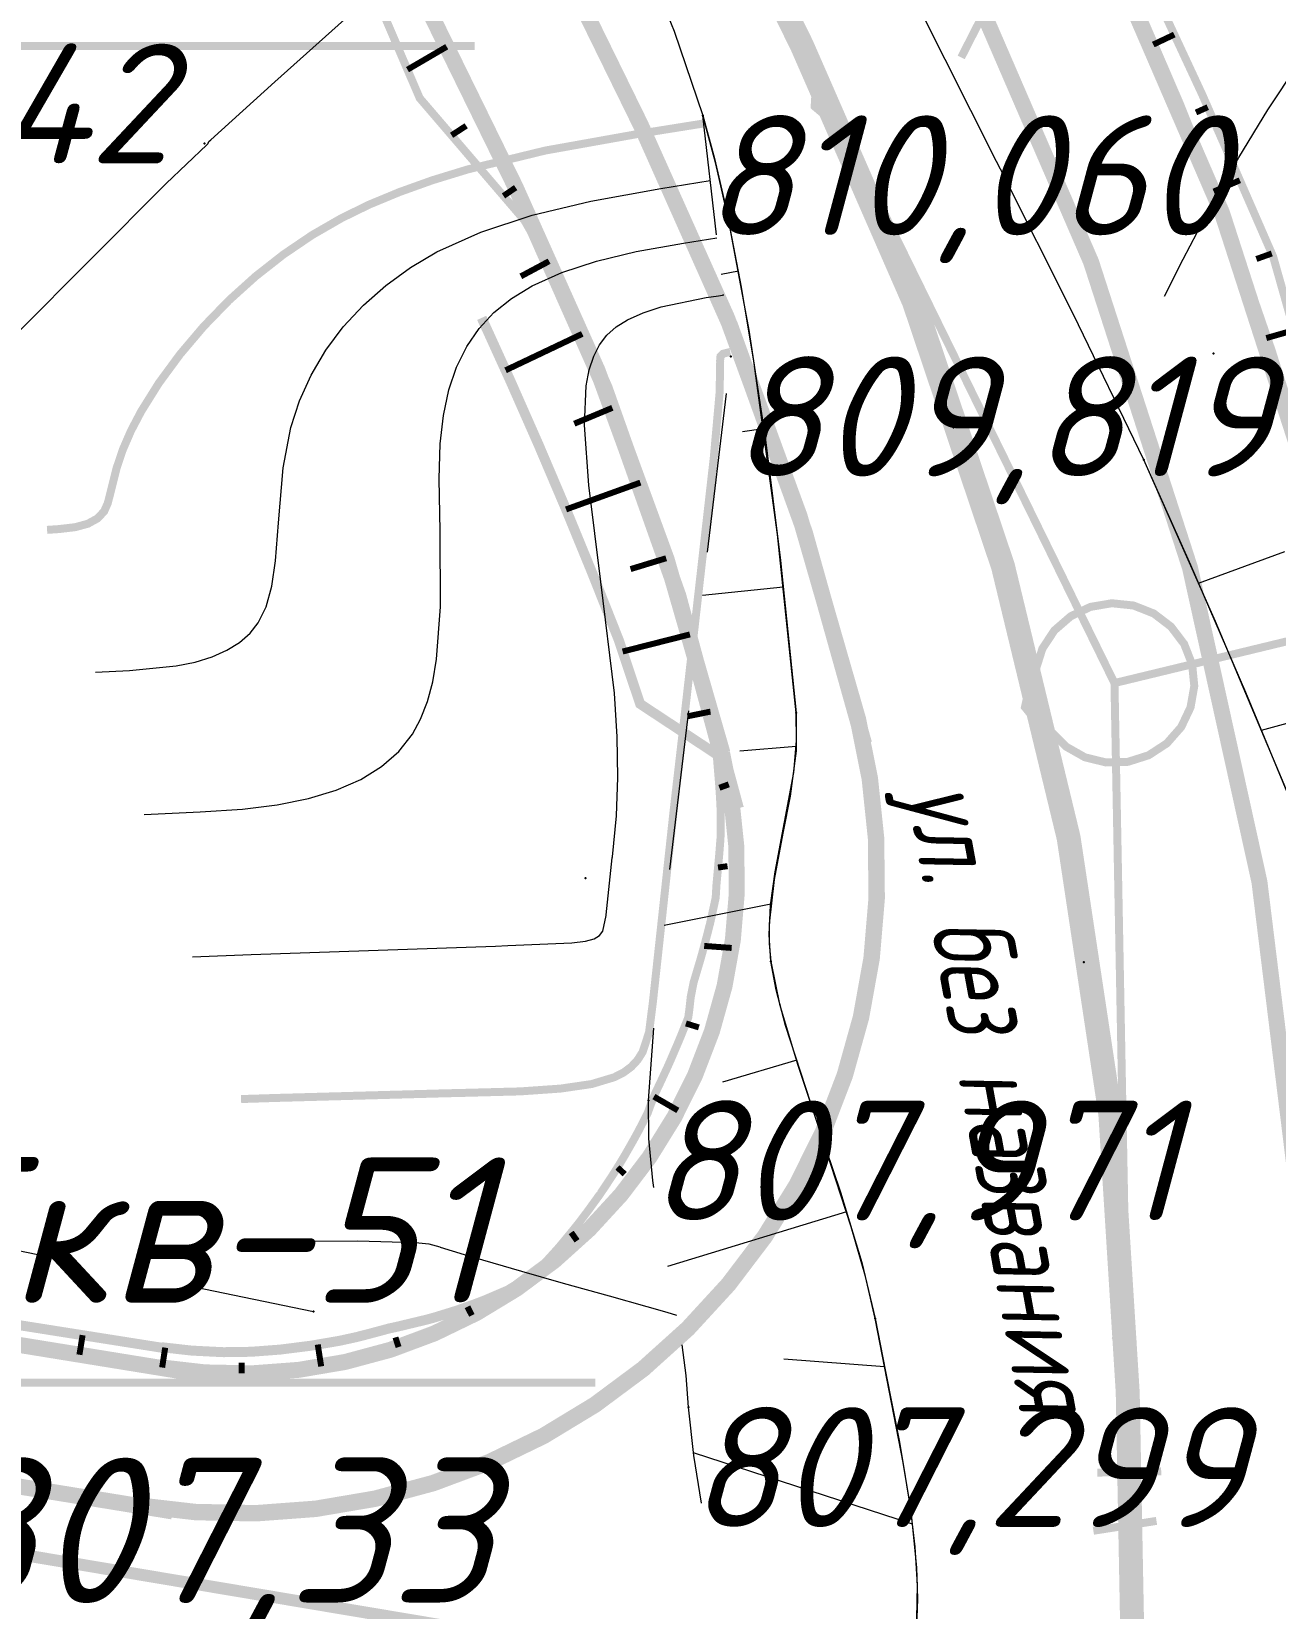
# Model space of a CAD drawing. Header units: metres. Extents: x 629572 to 645168, y 4785785 to 4790166.
# Drawn here: x 636077.35 to 636092.92, y 4788004.08 to 4788023.83 of the extents above; entities that cross this region are included whole.
import ezdxf

# ---------------------------------------------------------------- set-up
doc = ezdxf.new("R2010")
doc.units = ezdxf.units.M
for name, pattern in [('Сплошная', [0]), ('Сплошная_0_50', [0]), ('Штриховая 2', [4, 2, -2]), ('Штриховая 2_0_50', [2, 1, -1]), ('Штрихпунктирная 2', [10, 5, -2.5, 0, -2.5])]:
    doc.linetypes.add(name, pattern=pattern)
doc.layers.get('0').update_dxf_attribs({"linetype": 'CONTINUOUS'})
for name, color, linetype in [('Вершина угла', 7, 'CONTINUOUS'), ('Выработки', 7, 'CONTINUOUS'), ('Геодезические пункты', 7, 'CONTINUOUS'), ('Горизонтали', 7, 'CONTINUOUS'), ('Границы частей обочин', 7, 'CONTINUOUS'), ('Дороги с покрытием (край_ бровка)', 7, 'CONTINUOUS'), ('Дороги с покрытием (осевая линия)', 7, 'CONTINUOUS'), ('Дорожные полосы', 7, 'CONTINUOUS'), ('Здания и строения', 7, 'CONTINUOUS'), ('Нурсултан', 7, 'CONTINUOUS'), ('Общая поверхность по верху_ ПЧ или ДП_откосы', 7, 'CONTINUOUS'), ('ПК41+75_71', 7, 'CONTINUOUS'), ('Риска для шага 20 м', 7, 'CONTINUOUS'), ('Тангенс вершины угла', 7, 'CONTINUOUS'), ('Укрепленная часть обочины', 7, 'CONTINUOUS')]:
    doc.layers.add(name, color=color, linetype=linetype)
doc.styles.add('ISOCPEUR', font='isocpeui.ttf')

# ---------------------------------------------------------------- blocks, each defined once
blk = doc.blocks.new('Риска для шага 20 м')
at = {"color": 7, "linetype": 'Continuous', "lineweight": 0, "const_width": 0.1, "flags": 128}
blk.add_lwpolyline([(0, 0.4), (0, -0.4)], dxfattribs=at)
blk = doc.blocks.new('Вершина угла')
at = {"color": 7, "linetype": 'Continuous', "lineweight": 0, "const_width": 0.1, "flags": 128}
blk.add_lwpolyline([(0, 1), (0.27, 0.963), (0.52, 0.854), (0.731, 0.683), (0.888, 0.46), (0.979, 0.203), (0.998, -0.068), (0.942, -0.335), (0.817, -0.577), (0.631, -0.776), (0.398, -0.917), (0.136, -0.991), (-0.136, -0.991), (-0.398, -0.917), (-0.631, -0.776), (-0.817, -0.577), (-0.942, -0.335), (-0.998, -0.068), (-0.979, 0.203), (-0.888, 0.46), (-0.731, 0.683), (-0.52, 0.854), (-0.27, 0.963), (0, 1)], close=True, dxfattribs=at)

msp = doc.modelspace()

# ---------------------------------------------------------------- hatches: boundary and pattern name
at = {"layer": 'Дороги с покрытием (осевая линия)'}
for points in [[(636087.104, 4788022.865), (636087.108, 4788022.861), (636087.2, 4788022.783), (636087.207, 4788022.777), (636087.213, 4788022.785), (636087.207, 4788022.777), (636087.211, 4788022.774), (636087.215, 4788022.775), (636087.257, 4788022.783), (636087.343, 4788022.8), (636087.342, 4788022.807), (636087.343, 4788022.802), (636087.343, 4788022.8), (636087.348, 4788022.8), (636087.349, 4788022.802), (636087.35, 4788022.805), (636087.341, 4788022.809), (636087.35, 4788022.805), (636087.41, 4788022.92), (636087.402, 4788022.925), (636087.41, 4788022.92), (636087.411, 4788022.929), (636087.358, 4788023.048), (636087.351, 4788023.054), (636087.349, 4788023.044), (636087.351, 4788023.054), (636087.25, 4788023.08), (636087.226, 4788023.087), (636087.223, 4788023.087), (636087.221, 4788023.088), (636087.217, 4788023.085), (636087.18, 4788023.047), (636087.171, 4788023.038), (636087.217, 4788023.085), (636087.113, 4788023.007), (636087.119, 4788022.999), (636087.109, 4788022.999), (636087.11, 4788022.99), (636087.117, 4788022.934), (636087.109, 4788022.999), (636087.104, 4788022.869)], [(636089.733, 4788015.354), (636089.736, 4788015.351), (636089.744, 4788015.357), (636089.736, 4788015.351), (636089.812, 4788015.257), (636089.818, 4788015.249), (636089.825, 4788015.256), (636089.818, 4788015.249), (636089.825, 4788015.246), (636089.868, 4788015.246), (636089.956, 4788015.247), (636089.96, 4788015.247), (636089.962, 4788015.248), (636089.963, 4788015.25), (636089.974, 4788015.269), (636089.996, 4788015.308), (636089.963, 4788015.25), (636090.044, 4788015.353), (636090.046, 4788015.361), (636090.036, 4788015.359), (636090.046, 4788015.361), (636090.016, 4788015.488), (636090.015, 4788015.493), (636090.01, 4788015.495), (636090.006, 4788015.486), (636090.01, 4788015.495), (636089.915, 4788015.54), (636089.893, 4788015.55), (636089.89, 4788015.552), (636089.888, 4788015.552), (636089.884, 4788015.55), (636089.84, 4788015.52), (636089.83, 4788015.513), (636089.884, 4788015.55), (636089.767, 4788015.493), (636089.763, 4788015.491), (636089.762, 4788015.486), (636089.734, 4788015.359)], [(636090.874, 4788007.469), (636090.876, 4788007.464), (636090.885, 4788007.47), (636090.876, 4788007.464), (636090.899, 4788007.425), (636090.9, 4788007.425), (636090.937, 4788007.361), (636090.942, 4788007.353), (636090.95, 4788007.348), (636090.95, 4788007.354), (636090.951, 4788007.358), (636090.95, 4788007.348), (636090.992, 4788007.342), (636091.078, 4788007.33), (636091.083, 4788007.329), (636091.084, 4788007.33), (636091.087, 4788007.332), (636091.08, 4788007.34), (636091.087, 4788007.332), (636091.181, 4788007.422), (636091.185, 4788007.43), (636091.175, 4788007.429), (636091.185, 4788007.43), (636091.183, 4788007.45), (636091.183, 4788007.45), (636091.173, 4788007.56), (636091.169, 4788007.568), (636091.081, 4788007.626), (636091.06, 4788007.64), (636091.055, 4788007.631), (636091.06, 4788007.64), (636091.058, 4788007.641), (636091.056, 4788007.642), (636091.052, 4788007.641), (636091.052, 4788007.639), (636091.052, 4788007.639), (636091.052, 4788007.641), (636090.928, 4788007.601), (636090.922, 4788007.595), (636090.92, 4788007.586), (636090.908, 4788007.53), (636090.922, 4788007.595), (636090.876, 4788007.473)]]:
    msp.add_hatch(color=7, dxfattribs=at).paths.add_polyline_path(points)

# ---------------------------------------------------------------- linework, layer by layer
at = {"layer": 'Вершина угла', "color": 7, "linetype": 'Continuous', "lineweight": 0, "const_width": 0.1, "flags": 128}
msp.add_lwpolyline([(636090.908, 4788015.669), (636097.889, 4788017.358)], dxfattribs=at)
msp.add_lwpolyline([(636090.908, 4788015.669), (636097.889, 4788017.358)], dxfattribs=at)
at = {"layer": 'Выработки', "color": 251, "linetype": 'Continuous', "lineweight": 0, "const_width": 0.1, "flags": 128}
msp.add_lwpolyline([(636074.806, 4788006.911), (636084.409, 4788006.911)], dxfattribs=at)
at = {"layer": 'Геодезические пункты', "color": 7, "linetype": 'Continuous', "lineweight": 0, "const_width": 0.1, "flags": 128}
msp.add_lwpolyline([(636073.868, 4788023.643), (636082.898, 4788023.643)], dxfattribs=at)
at = {"layer": 'Горизонтали', "color": 34, "linetype": 'Сплошная', "lineweight": 0, "const_width": 0.1, "flags": 128}
for points, elevation in [([(636088.989, 4788023.502), (636090.197, 4788025.873), (636093.223, 4788031.792), (636095.148, 4788035.508), (636095.948, 4788036.999), (636096.455, 4788037.857), (636096.644, 4788038.132), (636096.817, 4788038.342), (636096.987, 4788038.507), (636097.194, 4788038.665), (636098.03, 4788039.183), (636098.701, 4788039.587), (636099.22, 4788039.921), (636100.058, 4788040.519), (636101.239, 4788041.429), (636101.728, 4788041.811), (636101.992, 4788042.016), (636103.456, 4788043.184), (636104.149, 4788043.778), (636104.888, 4788044.438), (636106.278, 4788045.74), (636107.704, 4788047.139), (636109.023, 4788048.496), (636110.185, 4788049.758), (636111.075, 4788050.787), (636111.961, 4788051.868), (636112.831, 4788052.988), (636113.754, 4788054.233), (636114.381, 4788055.092)], 810), ([(636077.543, 4788017.587), (636077.691, 4788017.597), (636077.897, 4788017.621), (636078.054, 4788017.664), (636078.174, 4788017.73), (636078.257, 4788017.818), (636078.303, 4788017.921), (636078.348, 4788018.098), (636078.413, 4788018.358), (636078.49, 4788018.588), (636078.593, 4788018.826), (636078.721, 4788019.07), (636078.943, 4788019.425), (636079.208, 4788019.785), (636079.503, 4788020.133), (636079.821, 4788020.461), (636080.154, 4788020.761), (636080.502, 4788021.034), (636080.862, 4788021.278), (636081.232, 4788021.491), (636081.578, 4788021.66), (636081.957, 4788021.817), (636082.367, 4788021.964), (636082.811, 4788022.1), (636083.781, 4788022.336), (636084.943, 4788022.544), (636085.764, 4788022.675)], 810), ([(636079.972, 4788010.461), (636080.41, 4788010.475), (636082.568, 4788010.534), (636082.705, 4788010.537), (636083.468, 4788010.557), (636083.971, 4788010.592), (636084.362, 4788010.649), (636084.645, 4788010.734), (636084.761, 4788010.793), (636084.858, 4788010.865), (636084.937, 4788010.95), (636085, 4788011.05), (636085.081, 4788011.298), (636085.131, 4788011.697), (636085.133, 4788011.717), (636085.387, 4788014.061), (636085.503, 4788015.064), (636085.891, 4788018.491), (636085.964, 4788019.307), (636085.971, 4788019.691), (636085.97, 4788019.703), (636085.975, 4788019.76), (636086.006, 4788019.792), (636086.082, 4788019.811), (636086.093, 4788019.813), (636086.098, 4788019.814), (636086.098, 4788019.814)], 808)]:
    msp.add_lwpolyline(points, dxfattribs=dict(at, elevation=elevation))
at = {"layer": 'Горизонтали', "color": 34, "linetype": 'Сплошная', "lineweight": 0, "true_color": 0xa55200, "flags": 128}
for points, elevation in [([(636091.536, 4788020.515), (636091.77, 4788020.975), (636092.12, 4788021.643), (636092.464, 4788022.251), (636092.828, 4788022.845), (636093.207, 4788023.419), (636093.677, 4788024.077), (636094.395, 4788025.035), (636095.329, 4788026.284), (636096.055, 4788027.296), (636097.632, 4788029.647), (636098.768, 4788031.356), (636099.594, 4788032.55), (636100.631, 4788033.947), (636101.96, 4788035.626), (636102.714, 4788036.571), (636103.232, 4788037.246), (636103.786, 4788037.966), (636104.255, 4788038.546), (636104.775, 4788039.15), (636105.362, 4788039.799), (636107.579, 4788042.114), (636109.471, 4788044.075), (636110.752, 4788045.447), (636111.48, 4788046.265), (636112.193, 4788047.099), (636113.738, 4788049.009), (636114.343, 4788049.77), (636114.917, 4788050.463), (636115.462, 4788051.086), (636116.001, 4788051.664), (636116.575, 4788052.24), (636117.286, 4788052.915), (636117.933, 4788053.505), (636118.422, 4788053.942), (636118.422, 4788053.942), (636118.66, 4788054.153), (636118.689, 4788054.178), (636118.763, 4788054.244), (636118.787, 4788054.265), (636118.794, 4788054.271), (636118.801, 4788054.278)], 809.5), ([(636076.685, 4788019.567), (636077.154, 4788020.037), (636079.036, 4788021.922), (636079.543, 4788022.409), (636079.544, 4788022.409), (636079.56, 4788022.425), (636079.562, 4788022.431), (636079.563, 4788022.432), (636079.565, 4788022.438), (636079.57, 4788022.448), (636079.592, 4788022.472), (636080.393, 4788023.195), (636081.346, 4788024.049), (636082.459, 4788025.047), (636083.404, 4788025.893), (636083.931, 4788026.365), (636084.086, 4788026.504), (636084.125, 4788026.539), (636084.153, 4788026.564), (636084.153, 4788026.564)], 810.5), ([(636078.15, 4788015.805), (636078.575, 4788015.828), (636079.161, 4788015.883), (636079.399, 4788015.932), (636079.609, 4788015.997), (636079.794, 4788016.079), (636079.953, 4788016.177), (636080.084, 4788016.292), (636080.187, 4788016.423), (636080.285, 4788016.625), (636080.356, 4788016.882), (636080.403, 4788017.2), (636080.439, 4788017.675), (636080.499, 4788018.365), (636080.594, 4788018.868), (636080.703, 4788019.203), (636080.85, 4788019.526), (636081.034, 4788019.836), (636081.252, 4788020.128), (636081.503, 4788020.399), (636081.784, 4788020.647), (636082.092, 4788020.871), (636082.425, 4788021.066), (636082.973, 4788021.313), (636083.617, 4788021.526), (636084.35, 4788021.704), (636085.228, 4788021.861), (636085.847, 4788021.96)], 809.5), ([(636078.757, 4788014.024), (636079.458, 4788014.058), (636079.991, 4788014.092), (636080.425, 4788014.146), (636080.817, 4788014.225), (636081.164, 4788014.33), (636081.47, 4788014.463), (636081.731, 4788014.624), (636081.946, 4788014.813), (636082.117, 4788015.028), (636082.22, 4788015.218), (636082.305, 4788015.437), (636082.372, 4788015.686), (636082.421, 4788015.968), (636082.47, 4788016.625), (636082.463, 4788017.57), (636082.453, 4788018.224), (636082.467, 4788018.665), (636082.507, 4788019.019), (636082.575, 4788019.339), (636082.671, 4788019.626), (636082.797, 4788019.882), (636082.952, 4788020.109), (636083.139, 4788020.309), (636083.36, 4788020.485), (636083.619, 4788020.642), (636083.989, 4788020.808), (636084.424, 4788020.952), (636084.919, 4788021.072), (636085.512, 4788021.178), (636085.931, 4788021.244)], 809), ([(636079.365, 4788012.243), (636080.098, 4788012.269), (636083.157, 4788012.377), (636083.311, 4788012.383), (636084.114, 4788012.417), (636084.285, 4788012.437), (636084.393, 4788012.467), (636084.458, 4788012.507), (636084.502, 4788012.564), (636084.542, 4788012.761), (636084.542, 4788012.768), (636084.62, 4788013.481), (636084.621, 4788013.492), (636084.671, 4788014.005), (636084.691, 4788014.485), (636084.682, 4788014.997), (636084.646, 4788015.542), (636084.477, 4788016.938), (636084.325, 4788018.148), (636084.272, 4788018.897), (636084.295, 4788019.392), (636084.332, 4788019.591), (636084.387, 4788019.762), (636084.46, 4788019.905), (636084.553, 4788020.026), (636084.668, 4788020.127), (636084.812, 4788020.217), (636085.005, 4788020.303), (636085.231, 4788020.378), (636085.797, 4788020.495), (636085.95, 4788020.519), (636085.999, 4788020.526), (636086.007, 4788020.528), (636086.015, 4788020.529)], 808.5), ([(636080.579, 4788008.68), (636080.722, 4788008.681), (636081.43, 4788008.685), (636082.158, 4788008.667), (636082.323, 4788008.647), (636082.461, 4788008.61), (636082.467, 4788008.608), (636082.765, 4788008.514), (636083.483, 4788008.305), (636084.006, 4788008.157), (636084.579, 4788007.996), (636085.052, 4788007.862), (636085.052, 4788007.862), (636085.215, 4788007.816), (636085.316, 4788007.788), (636085.412, 4788007.761), (636085.426, 4788007.757)], 807.5)]:
    msp.add_lwpolyline(points, dxfattribs=dict(at, elevation=elevation))
at = {"layer": 'Границы частей обочин', "color": 86, "linetype": 'Сплошная', "lineweight": 0, "true_color": 0x128000, "const_width": 0.1, "flags": 128}
for points in [[(636086.001, 4788014.789, 0.052619), (636083.405, 4788021.885), (636083.405, 4788021.885), (636080.535, 4788027.74)], [(636078.937, 4788007.106, 0.204911), (636083.704, 4788008.288)]]:
    msp.add_lwpolyline(points, format="xyb", dxfattribs=at)
at = {"layer": 'Дороги с покрытием (край_ бровка)', "color": 251, "linetype": 'Сплошная', "lineweight": 0, "true_color": 0x636466, "flags": 128}
for points in [[(636300.371, 4788061.57), (636300.371, 4788061.57), (636300.617, 4788058.387), (636300.885, 4788055.227), (636301.199, 4788052.117), (636301.38, 4788050.659), (636301.642, 4788048.813), (636301.859, 4788047.36), (636302.134, 4788045.514), (636302.341, 4788043.987), (636302.454, 4788042.908), (636302.496, 4788041.971), (636302.482, 4788040.87), (636302.436, 4788039.778), (636302.394, 4788038.824), (636302.374, 4788037.715), (636302.407, 4788036.782), (636302.987, 4788029.957), (636303.691, 4788021.962), (636303.937, 4788019.177), (636304.483, 4788012.881), (636304.496, 4788012.313), (636304.458, 4788011.635), (636304.408, 4788011.088), (636304.345, 4788010.386), (636304.318, 4788009.716), (636304.346, 4788009.144), (636304.455, 4788008.334), (636304.685, 4788006.89), (636304.931, 4788005.413), (636305.263, 4788003.413), (636305.578, 4788001.445), (636305.8, 4787999.929), (636305.967, 4787998.462), (636306.162, 4787996.193), (636306.175, 4787996.026), (636306.378, 4787993.638), (636306.554, 4787991.927), (636306.697, 4787990.814), (636306.852, 4787989.848), (636307.019, 4787989.012), (636307.202, 4787988.299), (636307.438, 4787987.53), (636307.693, 4787986.774), (636307.966, 4787986.035), (636308.255, 4787985.319), (636308.596, 4787984.548), (636308.954, 4787983.814), (636309.327, 4787983.119), (636309.713, 4787982.467), (636310.158, 4787981.793), (636310.618, 4787981.175), (636311.091, 4787980.616), (636311.576, 4787980.117), (636312.082, 4787979.676), (636312.652, 4787979.258), (636313.29, 4787978.86), (636314.003, 4787978.478), (636314.607, 4787978.192), (636315.271, 4787977.908), (636316.009, 4787977.619), (636316.871, 4787977.305), (636317.962, 4787976.927), (636319.762, 4787976.292), (636321.082, 4787975.83), (636322.569, 4787975.375), (636323.803, 4787975.032), (636325.43, 4787974.605), (636325.679, 4787974.541), (636328.295, 4787973.847), (636331.468, 4787972.983), (636332.297, 4787972.761), (636334.85, 4787972.073), (636337.781, 4787971.252), (636338.798, 4787970.954), (636340.336, 4787970.502), (636341.72, 4787970.081), (636342.878, 4787969.71), (636344.123, 4787969.279), (636345.185, 4787968.868), (636346.348, 4787968.372), (636347.527, 4787967.837), (636348.77, 4787967.233), (636349.816, 4787966.679), (636350.316, 4787966.389), (636350.731, 4787966.126), (636351.057, 4787965.892), (636351.292, 4787965.688), (636351.468, 4787965.48), (636351.622, 4787965.228), (636351.754, 4787964.931), (636351.865, 4787964.589), (636351.996, 4787963.958), (636352.074, 4787963.211), (636352.096, 4787962.664), (636352.099, 4787961.999), (636352.08, 4787961.445), (636352.031, 4787960.931), (636351.927, 4787960.357), (636351.778, 4787959.869), (636351.67, 4787959.623), (636351.546, 4787959.409), (636351.407, 4787959.229), (636351.254, 4787959.082), (636351.054, 4787958.938), (636350.802, 4787958.789), (636350.18, 4787958.494), (636349.415, 4787958.22), (636348.636, 4787958.021), (636348.206, 4787957.948), (636347.798, 4787957.906), (636347.419, 4787957.896), (636347.072, 4787957.919), (636344.722, 4787958.276), (636338.958, 4787959.197), (636323.302, 4787961.733), (636313.585, 4787963.314), (636308.86, 4787964.083), (636302.449, 4787965.124), (636297.88, 4787965.865), (636286.902, 4787967.659), (636276.119, 4787969.46), (636271.409, 4787970.28), (636265.511, 4787971.345), (636263.252, 4787971.758), (636254.909, 4787973.269), (636249.262, 4787974.245), (636244.285, 4787975.047), (636239.036, 4787975.819), (636232.314, 4787976.738), (636224.432, 4787977.773), (636219.109, 4787978.47), (636212.152, 4787979.404), (636206.796, 4787980.166), (636201.316, 4787980.991), (636195.646, 4787981.873), (636190.198, 4787982.743), (636184.509, 4787983.673), (636173.385, 4787985.546), (636168.218, 4787986.449), (636162.138, 4787987.549), (636155.604, 4787988.754), (636150.772, 4787989.646), (636144.613, 4787990.769), (636139.494, 4787991.674), (636133.907, 4787992.624), (636126.493, 4787993.851), (636118.928, 4787995.087), (636113.483, 4787995.976), (636108.407, 4787996.817), (636105.959, 4787997.25), (636105.248, 4787997.406), (636104.432, 4787997.614), (636103.516, 4787997.873), (636102.506, 4787998.181), (636100.852, 4787998.723), (636099.107, 4787999.335), (636098.009, 4787999.743), (636097.352, 4788000.005), (636097.276, 4788000.06), (636097.223, 4788000.141), (636097.194, 4788000.25), (636097.186, 4788000.391), (636097.217, 4788000.725), (636097.244, 4788000.965), (636097.234, 4788001.251), (636097.201, 4788001.352), (636097.147, 4788001.429), (636097.063, 4788001.493), (636096.934, 4788001.559), (636096.496, 4788001.715), (636096.366, 4788001.756), (636095.878, 4788001.917), (636095.533, 4788002.053), (636095.289, 4788002.176), (636095.095, 4788002.305), (636094.948, 4788002.442), (636094.847, 4788002.587), (636094.771, 4788002.771), (636094.704, 4788003.015), (636094.587, 4788003.702), (636094.442, 4788005.255), (636094.435, 4788005.339), (636094.353, 4788006.307), (636094.276, 4788006.973), (636094.037, 4788008.619), (636093.905, 4788009.498), (636093.791, 4788010.264), (636093.637, 4788011.34), (636093.617, 4788011.608), (636093.616, 4788011.952), (636093.619, 4788012.068), (636093.619, 4788012.566), (636093.587, 4788012.885), (636093.521, 4788013.157), (636093.033, 4788014.399), (636092.173, 4788016.439), (636091.275, 4788018.463), (636090.397, 4788020.284), (636089.479, 4788022.104), (636089.431, 4788022.199), (636088.466, 4788024.115), (636087.475, 4788026.118), (636086.399, 4788028.298), (636085.28, 4788030.566)], [(636082.774, 4788029.083), (636082.774, 4788029.083), (636083.913, 4788027.026), (636084.477, 4788025.929), (636084.943, 4788024.935), (636085.395, 4788023.83), (636085.752, 4788022.776), (636085.9, 4788022.235), (636086.047, 4788021.605), (636086.331, 4788020.087), (636086.538, 4788018.716), (636086.728, 4788017.205), (636086.921, 4788015.296), (636086.921, 4788014.822), (636086.846, 4788014.255), (636086.756, 4788013.79), (636086.646, 4788013.211), (636086.585, 4788012.654), (636086.585, 4788012.41), (636086.604, 4788012.182), (636086.714, 4788011.65), (636086.939, 4788010.896), (636087.198, 4788010.123), (636087.476, 4788009.295), (636087.744, 4788008.413), (636087.91, 4788007.713), (636088.043, 4788007.049), (636088.218, 4788006.164), (636088.359, 4788005.304), (636088.43, 4788004.597), (636088.442, 4788004.204), (636088.428, 4788003.85), (636088.387, 4788003.532), (636088.321, 4788003.247), (636088.216, 4788002.936), (636088.085, 4788002.613), (636087.931, 4788002.29), (636087.758, 4788001.976), (636087.545, 4788001.638), (636087.319, 4788001.33), (636087.084, 4788001.056), (636086.844, 4788000.82), (636086.558, 4788000.596), (636086.27, 4788000.43), (636085.983, 4788000.324), (636085.699, 4788000.278), (636085.269, 4788000.284), (636084.559, 4788000.334), (636082.378, 4788000.56), (636079.606, 4788000.905), (636076.546, 4788001.326), (636073.386, 4788001.804), (636070.74, 4788002.251), (636067.897, 4788002.81), (636063.083, 4788003.828), (636060.661, 4788004.347), (636052.161, 4788006.158), (636046.078, 4788007.401), (636043.507, 4788007.9), (636041.209, 4788008.327), (636035.717, 4788009.296), (636029.525, 4788010.35), (636022.687, 4788011.475), (636016.061, 4788012.528), (636009.324, 4788013.552), (636003.532, 4788014.378), (636003.532, 4788014.378), (635987.841, 4788016.085), (635975.522, 4788017.435), (635969.945, 4788018.072), (635969.672, 4788018.125), (635969.382, 4788018.204), (635968.775, 4788018.434), (635968.194, 4788018.735), (635967.933, 4788018.902), (635967.702, 4788019.075), (635967.488, 4788019.266), (635967.32, 4788019.456), (635967.202, 4788019.639), (635967.134, 4788019.815), (635967.119, 4788019.987), (635967.157, 4788020.178), (635967.246, 4788020.39), (635967.39, 4788020.63), (635967.628, 4788020.948), (635968.007, 4788021.396), (635968.147, 4788021.559), (635968.583, 4788022.099), (635968.848, 4788022.519), (635969.59, 4788024.037), (635970.584, 4788026.182), (635971.073, 4788027.295), (635971.438, 4788028.181)]]:
    msp.add_lwpolyline(points, dxfattribs=at)
at = {"layer": 'Дорожные полосы', "color": 5, "linetype": 'Сплошная', "lineweight": 0, "true_color": 0x0000ff, "flags": 128}
for points, const_width in [([(640025.183, 4789088.593), (640025.182, 4789088.592, 0.009823), (639934.468, 4789045.303, 0.014913), (639799.619, 4788974.001), (639713.518, 4788925.135, -0.017749), (639587.201, 4788859.258), (638702.788, 4788437.237, -0.002707), (638673.521, 4788423.465, -0.008334), (638582.024, 4788384.222, -0.0025), (638554.476, 4788372.703, -0.008065), (638465.275, 4788336.298, -0.000269), (638462.28, 4788335.133, -0.002629), (638432.798, 4788324.289), (638349.076, 4788293.992), (638255.197, 4788259.541), (638249.135, 4788257.348, 0.001471), (638226.943, 4788249.243, 0.006244), (638133.101, 4788213.803, 0.000293), (638128.72, 4788212.06), (638128.72, 4788212.06), (638128.643, 4788212.029), (638128.643, 4788212.029, -0.009799), (637964.027, 4788150.134), (637964.027, 4788150.134), (637964.025, 4788150.133), (637964.024, 4788150.133), (637964.022, 4788150.132), (637964.022, 4788150.132, -0.032099), (637718.522, 4788080.634), (637718.521, 4788080.633), (637718.52, 4788080.633), (637718.52, 4788080.633), (637718.518, 4788080.633), (637718.517, 4788080.633, -0.003787), (637629.071, 4788062.117, -0.000336), (637621.099, 4788060.638, -0.002482), (637562.168, 4788050.054, -0.001319), (637530.823, 4788044.67, -0.001241), (637501.363, 4788039.384, -0.004137), (637403.177, 4788021.589, -0.001552), (637366.18, 4788015.794), (637132.199, 4787979.884), (637132.199, 4787979.884, 0.001264), (637021.966, 4787962.682), (637021.966, 4787962.682), (637021.965, 4787962.681), (637021.965, 4787962.681), (637021.965, 4787962.681), (637021.965, 4787962.681), (637021.963, 4787962.681), (637021.962, 4787962.681, -0.001203), (636936.047, 4787949.262, -0.000718), (636884.742, 4787941.214, -0.000664), (636837.302, 4787933.907, -0.000191), (636823.648, 4787931.891), (636823.648, 4787931.891), (636823.643, 4787931.89), (636815.641, 4787930.713), (636807.648, 4787929.541), (636802.155, 4787928.768), (636796.661, 4787928.001), (636791.166, 4787927.242), (636785.67, 4787926.493), (636780.172, 4787925.757), (636774.672, 4787925.034), (636769.17, 4787924.326), (636763.666, 4787923.635), (636758.16, 4787922.963), (636752.651, 4787922.311), (636747.14, 4787921.681), (636741.626, 4787921.076), (636736.109, 4787920.495), (636730.59, 4787919.943), (636725.068, 4787919.419), (636725.066, 4787919.419), (636725.064, 4787919.419, -0.004041), (636709.144, 4787918.084, -0.058457), (636479.006, 4787926.525), (636472.909, 4787927.487), (636466.812, 4787928.486), (636460.716, 4787929.518), (636454.621, 4787930.583), (636448.525, 4787931.677), (636442.43, 4787932.798), (636436.334, 4787933.943), (636430.237, 4787935.111), (636424.139, 4787936.299), (636418.039, 4787937.505), (636411.938, 4787938.726), (636405.833, 4787939.96), (636399.726, 4787941.204), (636393.616, 4787942.456), (636387.501, 4787943.714), (636381.382, 4787944.976), (636380.834, 4787945.089), (636380.834, 4787945.089, 0.011051), (636063.222, 4788003.308), (636063.222, 4788003.308), (635781.238, 4788048.581), (635776.64, 4788049.298), (635776.638, 4788049.298), (635776.638, 4788049.298), (635776.636, 4788049.298, -0.00032), (635726.134, 4788057.206), (635726.132, 4788057.207), (635726.132, 4788057.207), (635726.13, 4788057.207), (635682.461, 4788064.074), (635652.846, 4788068.867), (635554.203, 4788085.29), (634286.993, 4788290.4)], 0.3), ([(637244.441, 4788000.93), (637131.63, 4787983.591), (637131.63, 4787983.591, 0.001264), (637021.379, 4787966.385), (637021.379, 4787966.385), (637021.377, 4787966.385), (637021.377, 4787966.385), (637021.377, 4787966.385), (637021.377, 4787966.385), (637021.375, 4787966.385), (637021.375, 4787966.385, -0.001203), (636935.478, 4787952.969, -0.000718), (636884.183, 4787944.923, -0.000664), (636836.753, 4787937.617, -0.000191), (636823.101, 4787935.601), (636823.101, 4787935.601), (636823.096, 4787935.6), (636815.096, 4787934.423), (636807.106, 4787933.252), (636801.625, 4787932.48), (636796.143, 4787931.715), (636790.66, 4787930.958), (636785.176, 4787930.211), (636779.69, 4787929.476), (636774.203, 4787928.754), (636768.713, 4787928.048), (636763.221, 4787927.358), (636757.727, 4787926.688), (636752.23, 4787926.037), (636746.731, 4787925.409), (636741.229, 4787924.805), (636735.725, 4787924.226), (636730.217, 4787923.674), (636724.707, 4787923.152), (636724.705, 4787923.152), (636724.703, 4787923.151, -0.004041), (636708.844, 4787921.822, -0.058457), (636479.579, 4787930.231), (636473.504, 4787931.19), (636467.429, 4787932.185), (636461.352, 4787933.214), (636455.275, 4787934.276), (636449.196, 4787935.366), (636443.115, 4787936.485), (636437.033, 4787937.628), (636430.948, 4787938.793), (636424.861, 4787939.979), (636418.771, 4787941.183), (636412.677, 4787942.402), (636406.579, 4787943.635), (636400.477, 4787944.878), (636394.37, 4787946.129), (636388.258, 4787947.387), (636382.14, 4787948.649), (636381.591, 4787948.762), (636381.591, 4787948.762, 0.011051), (636063.817, 4788007.011), (636063.817, 4788007.011), (635781.832, 4788052.283), (635777.235, 4788053), (635777.233, 4788053.001), (635777.233, 4788053.001), (635777.231, 4788053.001, -0.00032), (635726.733, 4788060.908), (635726.731, 4788060.908), (635726.731, 4788060.908), (635726.729, 4788060.909), (635683.06, 4788067.776), (635653.445, 4788072.569), (635554.802, 4788088.991), (634323.13, 4788288.35), (634307.455, 4788291.647), (634287.712, 4788294.843)], 0.15)]:
    msp.add_lwpolyline(points, format="xyb", dxfattribs=dict(at, const_width=const_width))
at = {"layer": 'Дорожные полосы', "color": 5, "linetype": 'Сплошная', "lineweight": 0, "true_color": 0x0000ff, "const_width": 0.3, "elevation": 0.005, "flags": 128}
msp.add_lwpolyline([(636203.37, 4787979.407, 0.004865), (636063.222, 4788003.308), (635781.23, 4788048.582), (635776.624, 4788049.3), (635776.622, 4788049.301), (635776.62, 4788049.301, -0.00032), (635726.117, 4788057.209), (635726.115, 4788057.209), (635726.114, 4788057.21), (635682.452, 4788064.075), (635652.854, 4788068.866), (635554.211, 4788085.288), (635082.31, 4788161.67)], format="xyb", dxfattribs=at)
at = {"layer": 'Дорожные полосы', "color": 6, "linetype": 'Сплошная', "lineweight": 0, "true_color": 0xff00ff, "const_width": 0.2, "flags": 128}
for points in [[(636079.114, 4788005.298, 0.000526), (636063.935, 4788007.752), (636063.935, 4788007.752), (635781.951, 4788053.024), (635777.354, 4788053.741), (635777.352, 4788053.741), (635777.352, 4788053.741), (635777.35, 4788053.741, -0.00032), (635726.853, 4788061.649), (635726.851, 4788061.649), (635726.851, 4788061.649), (635726.849, 4788061.649), (635683.18, 4788068.516), (635660.186, 4788072.238)], [(636078.655, 4788005.373, 0.00051), (636063.935, 4788007.752), (636063.935, 4788007.752), (635781.951, 4788053.024), (635777.354, 4788053.741), (635777.352, 4788053.741), (635777.352, 4788053.741), (635777.35, 4788053.741, -0.00032), (635726.853, 4788061.649), (635726.851, 4788061.649), (635726.851, 4788061.649), (635726.849, 4788061.649), (635683.18, 4788068.516), (635660.186, 4788072.238)], [(636093.214, 4788009.185, 0.095608), (636089.017, 4788024.636), (636086.147, 4788030.491)], [(636093.214, 4788009.185, 0.095608), (636089.017, 4788024.636), (636086.147, 4788030.491)], [(636082.106, 4788028.51), (636084.977, 4788022.655, -0.052619), (636087.699, 4788015.214, -0.052619)], [(636082.106, 4788028.51), (636084.977, 4788022.655, -0.05469), (636087.773, 4788014.911, -0.05469)], [(636078.655, 4788005.373, 0.539046), (636087.699, 4788015.214)], [(636078.655, 4788005.373, 0.539046), (636087.699, 4788015.214)], [(636078.656, 4788005.379, 0.539046), (636087.693, 4788015.213)], [(636078.656, 4788005.379, 0.539046), (636087.693, 4788015.213)]]:
    msp.add_lwpolyline(points, format="xyb", dxfattribs=at)
at = {"layer": 'Нурсултан', "color": 251, "linetype": 'Штриховая 2', "lineweight": 0, "flags": 128}
for points in [[(635997.028, 4788026.718), (635996.063, 4788024.367), (636000.808, 4788022.415), (636005.553, 4788020.461), (636006.711, 4788019.958), (636009.612, 4788018.604), (636010.957, 4788018.015), (636011.702, 4788017.72), (636012.404, 4788017.469), (636013.077, 4788017.257), (636013.728, 4788017.082), (636014.468, 4788016.917), (636015.411, 4788016.736), (636017.946, 4788016.316), (636020.44, 4788015.945), (636026.586, 4788015.078), (636028.954, 4788014.728), (636035.574, 4788013.698), (636042.194, 4788012.673), (636051.592, 4788011.155), (636054.121, 4788010.794), (636056.267, 4788010.539), (636057.803, 4788010.406), (636059.551, 4788010.305), (636061.233, 4788010.24), (636065.004, 4788010.13), (636066.673, 4788010.059), (636068.06, 4788009.969), (636069.279, 4788009.855), (636070.436, 4788009.716), (636071.634, 4788009.55), (636074.198, 4788009.133), (636077.024, 4788008.599), (636080.878, 4788007.803)], [(635970.08, 4788025.08), (635970.831, 4788021.213), (635976.456, 4788020.686), (635982.079, 4788020.141), (635986.374, 4788019.702), (635990.301, 4788019.276), (635994.112, 4788018.835), (635997.721, 4788018.385), (636001.172, 4788017.923), (636004.492, 4788017.444), (636007.836, 4788016.923), (636011.573, 4788016.303), (636015.698, 4788015.585), (636020.2, 4788014.771), (636025.073, 4788013.861), (636030.292, 4788012.86), (636035.834, 4788011.773), (636041.675, 4788010.605), (636045.367, 4788009.833), (636049.779, 4788008.861), (636054.968, 4788007.678), (636060.771, 4788006.33), (636066.574, 4788004.986), (636069.165, 4788004.405), (636070.951, 4788004.03), (636073.082, 4788003.628), (636075.498, 4788003.207), (636077.971, 4788002.805), (636080.287, 4788002.457), (636082.223, 4788002.197), (636083.761, 4788002.024), (636084.845, 4788001.945), (636085.208, 4788001.941), (636085.451, 4788001.961), (636085.58, 4788001.999), (636085.692, 4788002.064), (636085.787, 4788002.156), (636085.866, 4788002.276), (636085.928, 4788002.424), (636085.975, 4788002.599), (636086.02, 4788003.037), (636086.01, 4788003.484), (636085.957, 4788004.025), (636085.64, 4788006), (636085.575, 4788006.603), (636085.544, 4788007.002), (636085.485, 4788007.445), (636085.211, 4788008.904), (636085.127, 4788009.44), (636085.077, 4788009.966), (636085.073, 4788010.442), (636085.154, 4788011.531), (636085.34, 4788013.326), (636086.105, 4788019.757), (636085.752, 4788022.776)]]:
    msp.add_lwpolyline(points, dxfattribs=at)
at = {"layer": 'Нурсултан', "color": 251, "linetype": 'Сплошная', "lineweight": 0, "flags": 128}
for points in [[(635970.831, 4788021.213), (635967.134, 4788019.815), (635967.176, 4788019.693), (635967.243, 4788019.568), (635967.449, 4788019.307), (635967.747, 4788019.039), (635968.124, 4788018.778), (635968.567, 4788018.532), (635969.04, 4788018.323), (635969.51, 4788018.166), (635969.945, 4788018.072), (635972.331, 4788017.791), (635978.301, 4788017.128), (635986.711, 4788016.208), (635995.121, 4788015.292), (636003.532, 4788014.378), (636007.353, 4788013.84), (636011.64, 4788013.206), (636016.332, 4788012.485), (636021.328, 4788011.694), (636026.573, 4788010.84), (636031.798, 4788009.967), (636036.769, 4788009.113), (636041.209, 4788008.327), (636045.088, 4788007.595), (636049.733, 4788006.662), (636055.039, 4788005.55), (636060.773, 4788004.323), (636066.508, 4788003.1), (636068.996, 4788002.587), (636070.74, 4788002.251), (636072.588, 4788001.933), (636074.743, 4788001.593), (636077.103, 4788001.247), (636079.497, 4788000.919), (636081.738, 4788000.636), (636083.609, 4788000.424), (636084.956, 4788000.303), (636085.699, 4788000.278), (636085.881, 4788000.301), (636086.064, 4788000.348), (636086.248, 4788000.42), (636086.433, 4788000.517), (636086.801, 4788000.783), (636087.162, 4788001.141), (636087.516, 4788001.596), (636087.841, 4788002.121), (636088.118, 4788002.689), (636088.321, 4788003.247), (636088.395, 4788003.578), (636088.435, 4788003.954), (636088.44, 4788004.379), (636088.411, 4788004.857), (636088.353, 4788005.35), (636088.264, 4788005.912), (636087.91, 4788007.713), (636087.79, 4788008.24), (636087.613, 4788008.863), (636086.788, 4788011.382), (636086.67, 4788011.829), (636086.604, 4788012.182), (636086.583, 4788012.517), (636086.602, 4788012.888), (636086.661, 4788013.305), (636086.893, 4788014.551), (636086.927, 4788014.945), (636086.921, 4788015.296), (636086.69, 4788017.531), (636086.393, 4788019.7), (636086.238, 4788020.626), (636086.079, 4788021.451), (636085.917, 4788022.168), (636085.752, 4788022.776)], [(636098.572, 4788004.536), (636095.857, 4788001.924), (636095.404, 4788002.114), (636095.21, 4788002.224), (636095.053, 4788002.339), (636094.932, 4788002.459), (636094.847, 4788002.587), (636094.773, 4788002.766), (636094.706, 4788003.004), (636094.591, 4788003.67), (636094.511, 4788004.426), (636094.358, 4788006.252), (636094.276, 4788006.973), (636093.637, 4788011.34), (636093.615, 4788011.684), (636093.615, 4788012.632), (636093.582, 4788012.912), (636093.521, 4788013.157), (636093.183, 4788014.031), (636092.551, 4788015.553), (636091.865, 4788017.147), (636091.275, 4788018.463)]]:
    msp.add_lwpolyline(points, dxfattribs=at)
at = {"layer": 'Нурсултан', "color": 251, "linetype": 'Continuous', "lineweight": 0, "flags": 128}
for points in [[(636086.2, 4788020.828), (636085.985, 4788020.786)], [(636086.509, 4788018.852), (636086.249, 4788018.816)], [(636091.962, 4788016.921), (636093.041, 4788017.315)], [(636086.758, 4788016.868), (636085.749, 4788016.765)], [(636092.747, 4788015.081), (636095.411, 4788015.806)], [(636086.921, 4788014.877), (636086.216, 4788014.816)], [(636086.604, 4788012.903), (636085.269, 4788012.633)], [(636086.93, 4788010.949), (636086.002, 4788010.672)], [(636087.552, 4788009.048), (636085.312, 4788008.365)], [(636088.029, 4788007.107), (636086.766, 4788007.205)], [(636088.378, 4788005.139), (636085.637, 4788006.032)]]:
    msp.add_lwpolyline(points, dxfattribs=at)
at = {"layer": 'Нурсултан', "color": 7}
for p in [(636085.752, 4788022.776, 23.383), (636079.516, 4788022.424, 23.824), (636086.105, 4788019.757, 23.142), (636092.15, 4788019.795, 22.706), (636088.893, 4788018.868, 22.91), (636091.275, 4788018.463, 22.69), (636086.921, 4788015.296, 22.682), (636084.284, 4788013.227, 22.038), (636086.604, 4788012.182, 22.117), (636090.525, 4788012.174, 22.153), (636085.073, 4788010.442, 21.294), (636080.878, 4788007.803, 20.592), (636087.91, 4788007.713, 21.539), (636085.575, 4788006.603, 20.622)]:
    msp.add_point(p, dxfattribs=at)
at = {"layer": 'Общая поверхность по верху_ ПЧ или ДП_откосы', "color": 30, "linetype": 'Сплошная_0_50', "lineweight": 0, "true_color": 0xff7f27, "const_width": 0.1, "flags": 128}
for points in [[(636095.417, 4788009.349), (636095.417, 4788009.355), (636095.374, 4788009.787), (636095.33, 4788010.202), (636095.266, 4788010.804), (636095.218, 4788011.308), (636095.167, 4788011.823), (636095.088, 4788012.412), (636095.021, 4788012.835), (636094.898, 4788013.507), (636094.82, 4788013.839), (636094.642, 4788014.589), (636094.581, 4788014.834), (636094.342, 4788015.659), (636094.293, 4788015.816), (636094.046, 4788016.727), (636094.029, 4788016.795), (636094.028, 4788016.8), (636094.026, 4788016.805), (636093.738, 4788017.832), (636093.482, 4788018.868), (636093.197, 4788019.94), (636092.894, 4788021.01), (636092.45, 4788022.028), (636092.004, 4788023.043), (636091.536, 4788024.048), (636091.046, 4788025.041), (636090.076, 4788026.849), (636089.101, 4788028.598), (636088.158, 4788030.364), (636087.72, 4788031.257), (636087.718, 4788031.262)], [(636085.93, 4788014.771), (636085.929, 4788014.775), (636085.779, 4788015.632), (636085.538, 4788016.464), (636085.267, 4788017.323), (636084.974, 4788018.174), (636084.66, 4788019.017), (636084.325, 4788019.852), (636083.969, 4788020.679), (636083.52, 4788021.462), (636082.209, 4788022.992), (636081.418, 4788024.832), (636080.6, 4788026.658), (636080.192, 4788027.566), (636080.19, 4788027.571)], [(636083.391, 4788008.099), (636083.686, 4788008.312), (636083.703, 4788008.331), (636083.932, 4788008.583), (636083.965, 4788008.621), (636084.135, 4788008.827), (636084.209, 4788008.92), (636084.305, 4788009.047), (636084.436, 4788009.228), (636084.457, 4788009.259), (636084.458, 4788009.26), (636084.459, 4788009.26), (636084.537, 4788009.375), (636084.546, 4788009.389), (636084.62, 4788009.501), (636084.647, 4788009.543), (636084.712, 4788009.648), (636084.784, 4788009.768), (636084.84, 4788009.866), (636084.855, 4788009.893), (636084.888, 4788009.951), (636084.949, 4788010.063), (636085.017, 4788010.194), (636085.064, 4788010.288), (636085.102, 4788010.393), (636085.16, 4788010.538), (636085.22, 4788010.664), (636085.316, 4788010.871), (636085.345, 4788010.936), (636085.437, 4788011.15), (636085.462, 4788011.209), (636085.506, 4788011.317), (636085.571, 4788011.48), (636085.582, 4788011.558), (636085.603, 4788011.742), (636085.639, 4788011.923), (636085.65, 4788011.96), (636085.717, 4788012.185), (636085.743, 4788012.276), (636085.791, 4788012.452), (636085.838, 4788012.635), (636085.843, 4788012.652), (636085.915, 4788012.981), (636085.916, 4788013.003), (636085.925, 4788013.151), (636085.946, 4788013.377), (636085.961, 4788013.544), (636085.971, 4788013.675), (636085.975, 4788013.721), (636085.978, 4788014.068), (636085.974, 4788014.13), (636085.97, 4788014.217), (636085.957, 4788014.415), (636085.931, 4788014.729), (636085.927, 4788014.766), (636085.927, 4788014.767), (636085.927, 4788014.77)], [(636078.936, 4788007.1), (636078.931, 4788007.101), (636070.519, 4788008.464), (636050.756, 4788011.64)], [(636078.937, 4788007.106), (636078.94, 4788007.106), (636079.326, 4788007.055), (636079.715, 4788007.029), (636079.746, 4788007.028), (636080.104, 4788007.027), (636080.492, 4788007.05), (636080.531, 4788007.053), (636080.88, 4788007.097), (636081.26, 4788007.167), (636081.264, 4788007.167), (636081.479, 4788007.218), (636081.642, 4788007.262), (636081.911, 4788007.345), (636082.014, 4788007.38), (636082.378, 4788007.521), (636082.477, 4788007.564), (636082.732, 4788007.685), (636082.958, 4788007.804), (636083.075, 4788007.87), (636083.364, 4788008.049), (636083.406, 4788008.077), (636083.704, 4788008.288)]]:
    msp.add_lwpolyline(points, dxfattribs=at)
at = {"layer": 'Общая поверхность по верху_ ПЧ или ДП_откосы', "color": 30, "linetype": 'Штриховая 2_0_50', "lineweight": 0, "true_color": 0xff7f27, "const_width": 0.125, "flags": 128}
for points in [[(636094.959, 4788009.315), (636094.959, 4788009.321), (636094.924, 4788009.749), (636094.888, 4788010.161), (636094.827, 4788010.757), (636094.771, 4788011.255), (636094.707, 4788011.762), (636094.627, 4788012.345), (636094.564, 4788012.765), (636094.456, 4788013.432), (636094.398, 4788013.764), (636094.257, 4788014.514), (636094.208, 4788014.758), (636094.032, 4788015.59), (636093.996, 4788015.748), (636093.78, 4788016.661), (636093.763, 4788016.728), (636093.761, 4788016.733), (636093.76, 4788016.739), (636093.49, 4788017.764), (636093.195, 4788018.782), (636092.864, 4788019.83), (636092.506, 4788020.87), (636092.122, 4788021.901), (636091.713, 4788022.922), (636091.278, 4788023.933), (636090.818, 4788024.932), (636089.919, 4788026.772), (636089.039, 4788028.568), (636088.158, 4788030.364)], [(636083.969, 4788020.679), (636083.593, 4788021.497), (636082.736, 4788023.25), (636081.856, 4788025.046), (636080.975, 4788026.842), (636080.537, 4788027.735), (636080.535, 4788027.74)], [(636085.929, 4788014.775), (636084.969, 4788015.408), (636084.7, 4788016.211), (636084.376, 4788017.029), (636084.043, 4788017.84), (636083.7, 4788018.646), (636083.347, 4788019.446), (636082.985, 4788020.241)], [(636078.976, 4788007.349), (636078.971, 4788007.349), (636070.554, 4788008.682), (636050.756, 4788011.64), (636031.009, 4788014.81), (636011.262, 4788017.981)], [(636086.001, 4788014.789), (636086, 4788014.793), (636085.779, 4788015.632)], [(636078.977, 4788007.354), (636078.981, 4788007.354), (636079.352, 4788007.312), (636079.724, 4788007.293), (636079.754, 4788007.292), (636080.097, 4788007.297), (636080.468, 4788007.325), (636080.505, 4788007.33), (636080.838, 4788007.372), (636081.202, 4788007.434), (636081.206, 4788007.435), (636081.413, 4788007.48), (636081.569, 4788007.52), (636081.83, 4788007.59), (636081.932, 4788007.612), (636082.302, 4788007.701), (636082.403, 4788007.729), (636082.669, 4788007.811), (636082.908, 4788007.896), (636083.033, 4788007.944), (636083.345, 4788008.078), (636083.391, 4788008.099), (636083.704, 4788008.288), (636083.724, 4788008.303), (636083.988, 4788008.516), (636084.027, 4788008.549), (636084.227, 4788008.73), (636084.314, 4788008.814), (636084.427, 4788008.929), (636084.583, 4788009.096), (636084.609, 4788009.124), (636084.609, 4788009.125), (636084.61, 4788009.126), (636084.704, 4788009.234), (636084.715, 4788009.247), (636084.803, 4788009.354), (636084.835, 4788009.394), (636084.913, 4788009.495), (636085, 4788009.612), (636085.067, 4788009.708), (636085.086, 4788009.734), (636085.125, 4788009.792), (636085.198, 4788009.904), (636085.28, 4788010.035), (636085.336, 4788010.13), (636085.394, 4788010.231), (636085.471, 4788010.375), (636085.538, 4788010.507), (636085.641, 4788010.726), (636085.672, 4788010.795), (636085.765, 4788011.023), (636085.789, 4788011.087), (636085.831, 4788011.203), (636085.89, 4788011.379), (636085.914, 4788011.457), (636085.968, 4788011.644), (636086.016, 4788011.833), (636086.025, 4788011.874), (636086.076, 4788012.118), (636086.093, 4788012.216), (636086.123, 4788012.406), (636086.147, 4788012.602), (636086.149, 4788012.62), (636086.176, 4788012.969), (636086.177, 4788012.991), (636086.182, 4788013.146), (636086.182, 4788013.382), (636086.176, 4788013.554), (636086.169, 4788013.688), (636086.166, 4788013.735), (636086.129, 4788014.088), (636086.12, 4788014.151), (636086.107, 4788014.239), (636086.073, 4788014.437), (636086.006, 4788014.747), (636085.997, 4788014.783), (636085.996, 4788014.784), (636085.996, 4788014.787)]]:
    msp.add_lwpolyline(points, dxfattribs=at)
at = {"layer": 'Общая поверхность по верху_ ПЧ или ДП_откосы', "color": 30, "linetype": 'Continuous', "lineweight": 0, "true_color": 0xff7f27, "const_width": 0.075, "flags": 128}
for points in [[(636091.657, 4788023.788), (636091.394, 4788023.663)], [(636082.056, 4788023.349), (636082.547, 4788023.636)], [(636092.076, 4788022.879), (636091.929, 4788022.813)], [(636082.608, 4788022.527), (636082.791, 4788022.646)], [(636083.258, 4788021.768), (636083.41, 4788021.872)], [(636092.478, 4788021.964), (636092.151, 4788021.823)], [(636092.878, 4788021.047), (636092.685, 4788020.978)], [(636083.817, 4788020.944), (636083.475, 4788020.761)], [(636083.817, 4788020.944), (636083.829, 4788020.951)], [(636084.244, 4788020.041), (636083.284, 4788019.585)], [(636093.155, 4788020.087), (636092.809, 4788019.988)], [(636084.621, 4788019.115), (636084.144, 4788018.916)], [(636084.972, 4788018.179), (636084.041, 4788017.843)], [(636085.295, 4788017.232), (636084.849, 4788017.096)], [(636085.592, 4788016.278), (636084.75, 4788016.064)], [(636085.836, 4788015.309), (636085.562, 4788015.253)], [(636085.836, 4788015.309), (636085.85, 4788015.311)], [(636085.961, 4788014.358), (636086.079, 4788014.401)], [(636085.944, 4788013.36), (636086.063, 4788013.377)], [(636085.771, 4788012.378), (636086.115, 4788012.353)], [(636085.542, 4788011.408), (636085.704, 4788011.358)], [(636085.141, 4788010.492), (636085.441, 4788010.319)], [(636084.685, 4788009.605), (636084.776, 4788009.521)], [(636084.106, 4788008.791), (636084.179, 4788008.687)], [(636082.861, 4788007.753), (636082.807, 4788007.86)], [(636077.948, 4788007.26), (636077.988, 4788007.505)], [(636080.975, 4788007.114), (636080.932, 4788007.388)], [(636081.944, 4788007.356), (636081.905, 4788007.477)], [(636078.984, 4788007.1), (636079.022, 4788007.349)], [(636079.98, 4788007.028), (636079.98, 4788007.162)]]:
    msp.add_lwpolyline(points, dxfattribs=at)
at = {"layer": 'ПК41+75_71', "color": 1, "linetype": 'Штрихпунктирная 2', "lineweight": 0, "true_color": 0xff0000, "const_width": 0.3, "flags": 128}
msp.add_lwpolyline([(636091.468, 4787985.795), (636091.074, 4788006.787, 0.109708), (636086.997, 4788023.646), (636084.127, 4788029.501)], format="xyb", dxfattribs=at)
msp.add_lwpolyline([(636091.468, 4787985.795), (636091.074, 4788006.787, 0.109708), (636086.997, 4788023.646), (636084.127, 4788029.501)], format="xyb", dxfattribs=at)
at = {"layer": 'Тангенс вершины угла', "color": 7, "linetype": 'Сплошная', "lineweight": 0, "const_width": 0.1, "flags": 128}
msp.add_lwpolyline([(636091.074, 4788006.787), (636090.908, 4788015.669), (636086.997, 4788023.646)], dxfattribs=at)
at = {"layer": 'Укрепленная часть обочины', "color": 30, "linetype": 'Сплошная', "lineweight": 0, "true_color": 0xff7f27, "const_width": 0.2, "flags": 128}
for points in [[(636079.736, 4788006.97, 0.000538), (636064.213, 4788009.479), (636064.213, 4788009.479), (635782.229, 4788054.752), (635777.631, 4788055.469), (635777.629, 4788055.469), (635777.629, 4788055.469), (635777.627, 4788055.469, -0.00032), (635727.133, 4788063.376), (635727.131, 4788063.376), (635727.131, 4788063.376), (635727.129, 4788063.377), (635683.459, 4788070.244), (635660.466, 4788073.965)], [(636079.131, 4788007.069, 0.000517), (636064.213, 4788009.479), (636064.213, 4788009.479), (635782.229, 4788054.752), (635777.631, 4788055.469), (635777.629, 4788055.469), (635777.629, 4788055.469), (635777.627, 4788055.469, -0.00032), (635727.133, 4788063.376), (635727.131, 4788063.376), (635727.131, 4788063.376), (635727.129, 4788063.377), (635683.459, 4788070.244), (635660.471, 4788073.964)], [(636094.959, 4788009.311, 0.09563), (636090.589, 4788025.407), (636087.718, 4788031.262)], [(636094.959, 4788009.315, 0.095608), (636090.589, 4788025.407), (636087.718, 4788031.262)], [(636080.535, 4788027.74), (636083.405, 4788021.885, -0.057577), (636086.168, 4788014.097, -0.057577)], [(636086, 4788014.793, 0.052588), (636083.405, 4788021.885), (636083.405, 4788021.885), (636080.535, 4788027.74)], [(636078.937, 4788007.106, 0.539046), (636085.996, 4788014.787)], [(636078.937, 4788007.106, 0.539046), (636085.996, 4788014.787)]]:
    msp.add_lwpolyline(points, format="xyb", dxfattribs=at)

# ---------------------------------------------------------------- block references
at = {"layer": 'Вершина угла', "color": 7, "linetype": 'Continuous', "rotation": 283.595917}
msp.add_blockref('Вершина угла', (636090.908, 4788015.669), dxfattribs=at)
msp.add_blockref('Вершина угла', (636090.908, 4788015.669), dxfattribs=at)
at = {"layer": 'Риска для шага 20 м', "color": 7, "linetype": 'Continuous'}
for p, rotation in [((636091.093, 4788005.792), 91.07438400000001), ((636091.093, 4788005.792), 91.07438400000001), ((636091.039, 4788005.118, 0.005), 98.87151599999997)]:
    msp.add_blockref('Риска для шага 20 м', p, dxfattribs=dict(at, rotation=rotation))

# ---------------------------------------------------------------- texts
at = {"layer": 'Выработки', "color": 251, "char_height": 1.819, "attachment_point": 7, "style": 'ISOCPEUR'}
for s, insert in [('Скв-51', (636075.856, 4788007.911)), ('807,33', (636076.036, 4788003.728))]:
    msp.add_mtext(s, dxfattribs=dict(at, insert=insert))
at = {"layer": 'Здания и строения', "color": 0, "style": 'ISOCPEUR', "width": 0.75}
msp.add_text('ул. без названия', height=1, rotation=280.3347, dxfattribs=at).set_placement((636088.299, 4788014.314, 795))
at = {"layer": 'Нурсултан', "color": 251, "char_height": 1.5, "attachment_point": 1, "style": 'ISOCPEUR'}
for s, insert in [('811,742', (636072.739, 4788023.674, 25.065)), ('810,060', (636085.752, 4788022.776, 23.383)), ('809,819', (636086.105, 4788019.757, 23.142)), ('807,971', (636085.073, 4788010.442, 21.294)), ('807,299', (636085.575, 4788006.603, 20.622))]:
    msp.add_mtext(s, dxfattribs=dict(at, insert=insert))

doc.saveas('drawing.dxf')
